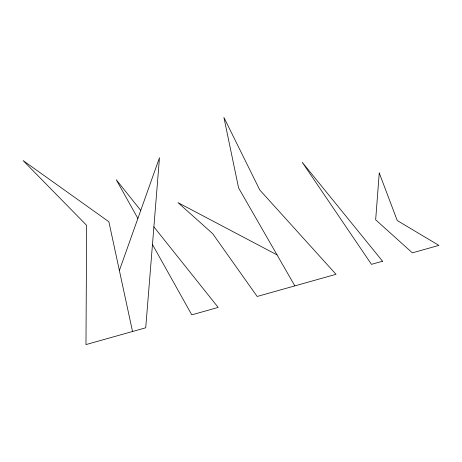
<?xml version="1.0" encoding="UTF-8"?>
<svg xmlns="http://www.w3.org/2000/svg" width="462" height="462" viewBox="0 0 462 462"><rect width="100%" height="100%" fill="white"/><g stroke="black" fill="none" stroke-linecap="round" stroke-linejoin="round"><path stroke-width="0.69" d="M119.381 270.489L159.482 157.698L145.732 327.789L85.972 344.588L86.631 225.352L23.1 160.562L108.87 221.743L132.53 331.502M277.044 254.891L177.997 202.639L212.607 233.57L257.184 296.465L336.013 274.307L259.788 189.998L223.903 117.412L238.594 187.936L294.843 285.88M140.737 210.418L116.251 179.747L137.884 218.439M153.892 226.888L218.185 307.426L191.788 314.847L152.466 244.513M379.262 172.979L375.658 219.808L412.375 252.847L438.9 245.391L397.245 220.553L379.262 172.979M382.559 261.226L371.471 264.339L302.212 162.272L382.559 261.226"/></g></svg>
